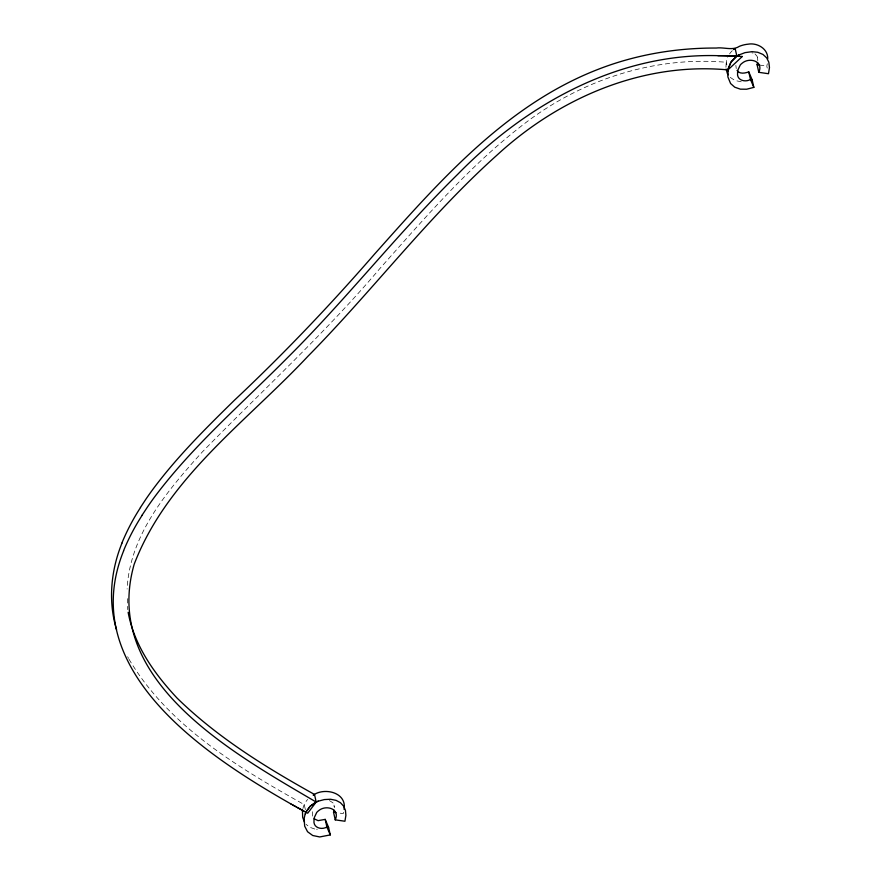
<?xml version="1.0" encoding="UTF-8"?>
<svg xmlns="http://www.w3.org/2000/svg" width="881" height="881" viewBox="0 0 881 881"><rect width="100%" height="100%" fill="white"/><g stroke="black" fill="none" stroke-linecap="round" stroke-linejoin="round"><path stroke-width="0.66" stroke-dasharray="4.41 3.3" d="M767.329 63.762L766.8 66.097L767.648 69.907M343.557 812.293L343.227 813.626L338.381 812.932M741.24 81.79L734.897 80.49L730.03 77.242M317.314 829.307L316.587 829.263M759.521 65.051L766.8 66.097M314.781 829.021L309.782 827.281L306.059 824.341M751.878 52.805L752.991 53.025M329.428 800.565L333.007 802.899L334.571 807.657M754.995 53.884L757.153 56.373L758.134 60.128M128.978 659.175C168.634 726.219 238.123 767.483 304.253 804.628L305.674 810.983M127.657 656.741L128.527 658.371M726.814 64.809L726.362 61.626A22.796 19.481 -12.6 0 1 727.728 57.331M736.252 68.575L735.866 65.414M312.678 816.103L312.303 812.943A20.406 17.433 -12.6 0 1 312.48 810.839M757.561 57.595L757.792 60.668M333.998 805.124L334.218 806.544M725.944 67.231L726.252 62.276C652.039 55.866 577.639 81.151 519.746 127.327C467.359 168.326 423.86 219.028 379.854 268.551C324.693 333.822 261.36 391.263 201.881 452.405C167.214 490.904 129.804 534.888 127.106 589.026M127.393 598.651L127.734 609.652M302.954 808.461A27.3 23.324 -12.6 0 1 304.22 804.617L304.562 803.979A21.056 17.994 -12.6 0 1 307.667 799.441M729.578 53.939A22.796 19.481 -12.6 0 1 732.287 50.691"/><path stroke-width="1.32" d="M302.469 811.335L302.657 817.216L304.441 822.094M344.064 809.353C347.092 792.592 324.825 787.207 313.57 794.915M757.572 62.551L757.098 64.698L758.805 72.319L768.496 73.718L769.465 67.529L768.827 62.188L766.679 57.871L762.968 54.446L757.77 52.276L752.022 51.671L745.029 52.64L738.84 55.007A21.309 18.215 -12.6 0 0 736.868 56.186L731.307 61.571L728.18 68.718L727.86 76.889L730.591 83.53L734.743 87.197L740.403 89.168L746.648 89.223L753.839 87.384L752.132 79.764L748.762 71.857C745.095 73.255 739.6 74.378 737.056 70.447M318.305 801.159A22.653 19.36 -12.6 0 0 315.277 802.536L309.936 806.478L306.225 811.676L310.222 806.192L316.136 802.095A22.961 19.624 -12.6 0 1 318.305 801.159L324.351 799.574L330.518 799.254L336.09 800.366L340.429 802.69L343.656 806.181L345.44 810.388L345.892 815.377L344.934 821.246L335.243 819.848L333.536 812.227L334.009 810.091M335.243 819.848C340.418 808.56 325.728 804.529 318.669 810.674A10.451 8.931 -12.6 0 0 316.697 812.502L314.363 817.458A20.406 17.433 -12.6 0 0 313.999 820.563C313.03 827.777 321.609 830.21 326.906 827.006L325.199 819.385L318.107 820.652L314.099 818.779M758.805 72.319C763.981 61.031 749.291 57.001 742.243 63.146A10.451 8.931 -12.6 0 0 740.271 64.974L737.926 69.929A20.406 17.433 -12.6 0 0 737.573 73.035C736.593 80.248 745.183 82.671 750.469 79.466L748.762 71.857M121.952 543.192C110.885 570.436 107.956 601.338 116.567 629.684M123.648 550.812C75.865 669.009 203.126 753.971 290.983 803.979M305.267 813.978A24.183 20.67 -12.6 0 1 305.96 812.249L306.225 811.676A23.897 20.417 -12.6 0 0 305.267 813.978A28.809 24.613 -12.6 0 0 304.187 818.956L304.661 826.125L307.568 831.741L312.722 835.507L319.737 836.95L330.265 834.913L328.569 827.292L325.199 819.385M140.409 507.511L145.96 499.087A356.309 304.452 -12.6 0 1 152.887 489.329C177.026 456.81 205.879 428.199 234.742 399.93C283.869 353.788 330.353 304.958 374.546 254.091C438.672 182.136 505.694 105.213 597.924 69.423C635.498 54.743 675.914 47.86 716.198 48.048C723.929 46.968 732.552 50.922 739.39 46.319C742.143 45.195 745.051 44.491 748.002 44.193C757.098 42.464 768.012 48.631 767.758 58.664M142.116 515.132L147.667 506.707A356.309 304.452 -12.6 0 1 154.593 496.95C193.247 445.29 242.605 403.091 287.768 357.433C346.85 298.769 398.146 232.804 457.558 174.46C525.638 104.685 618.066 52.783 717.905 55.668A334.472 285.796 -12.6 0 1 732.133 55.966L736.868 56.186L735.161 48.565L734.302 49.171M128.141 612.317C134.286 645.707 154.428 673.8 177.147 698.148C217.431 737.496 265.566 767.175 314.495 794.453L316.191 802.073L307.711 813.196L305.311 811.897M742.276 56.505L727.948 69.896C642.745 61.89 559.292 97.846 497.28 154.869C428.441 216.429 372.696 290.642 307.954 356.243C246.559 421.735 167.335 477.7 134.198 564.203C100.731 680.793 233.917 753.596 316.191 802.073L316.191 802.073M752.132 79.764L750.722 80.259M328.569 827.292L327.159 827.788M757.098 64.698L759.521 65.051M333.536 812.227L335.958 812.579M305.96 812.249L292.921 805.069M303.78 811.06L297.249 807.481M295.741 806.644L290.763 803.857M728.135 74.797L727.442 73.497M727.299 73.189L726.12 69.059M750.469 79.466L753.839 87.384M326.906 827.006L330.265 834.913M727.761 71.24A30.207 25.802 -12.6 0 1 728.069 69.247L730.767 62.386L736.009 56.791A21.122 18.049 -12.6 0 1 738.84 55.007M717.905 55.657A341.949 292.184 -12.6 0 1 742.276 56.505M123.538 550.79A247.814 211.748 -12.6 0 1 142.215 515.176M302.502 811.335A27.3 23.324 -12.6 0 1 302.646 810.157M313.173 795.091A21.056 17.994 -12.6 0 1 313.548 794.882M121.842 543.17A247.814 211.748 -12.6 0 1 140.508 507.555M733.51 49.556A22.796 19.481 -12.6 0 1 734.148 49.028"/></g></svg>
